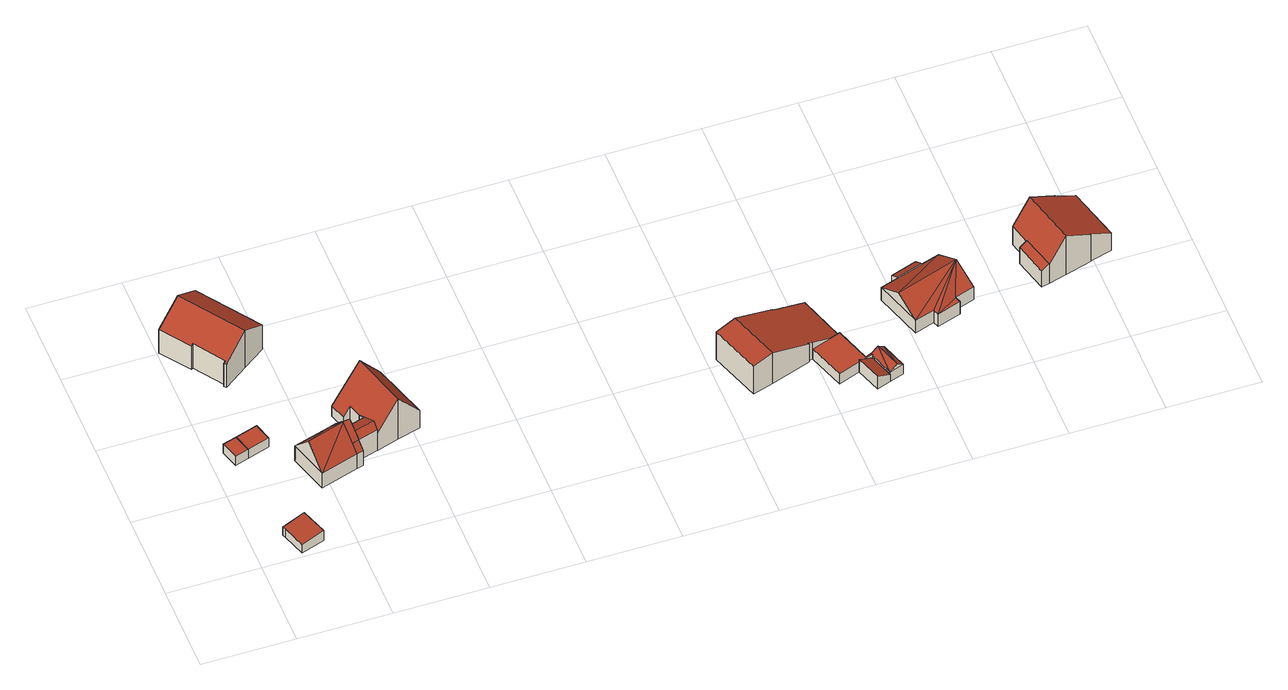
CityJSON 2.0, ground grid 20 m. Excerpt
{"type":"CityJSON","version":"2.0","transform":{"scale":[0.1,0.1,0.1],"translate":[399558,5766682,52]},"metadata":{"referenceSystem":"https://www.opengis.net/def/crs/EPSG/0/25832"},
"CityObjects":{
"building1":{"type":"Building","attributes":{"Gemeindeschluessel":"05566004","Geometrietyp2DReferenz":"3000","function":"31001_2460","roofType":"2100","measuredHeight":3},"geometry":[{"type":"Solid","lod":"2","boundaries":[[[[0,1,2,3]],[[4,5,1,0]],[[6,7,5,4]],[[8,9,7,6]],[[3,2,9,8]],[[6,4,0,3,8]],[[1,5,7,9,2]]]],"semantics":{"surfaces":[{"type":"WallSurface"},{"type":"RoofSurface"},{"type":"GroundSurface"}],"values":[[0,0,0,0,0,1,2]]}}]},
"building2":{"type":"Building","attributes":{"Gemeindeschluessel":"05566004","Geometrietyp2DReferenz":"3000","function":"31001_1310","roofType":"1000","measuredHeight":2.63},"geometry":[{"type":"Solid","lod":"2","boundaries":[[[[10,11,12,13]],[[14,15,11,10]],[[16,17,15,14]],[[13,12,17,16]],[[14,10,13,16]],[[11,15,17,12]]]],"semantics":{"surfaces":[{"type":"WallSurface"},{"type":"RoofSurface"},{"type":"GroundSurface"}],"values":[[0,0,0,0,1,2]]}}]},
"building3":{"type":"Building","attributes":{"Gemeindeschluessel":"05566004","Geometrietyp2DReferenz":"3000","function":"51009_1611","roofType":"1000","measuredHeight":2.63},"geometry":[{"type":"Solid","lod":"2","boundaries":[[[[18,19,11,10]],[[20,21,19,18]],[[14,15,21,20]],[[10,11,15,14]],[[20,18,10,14]],[[19,21,15,11]]]],"semantics":{"surfaces":[{"type":"WallSurface"},{"type":"RoofSurface"},{"type":"GroundSurface"}],"values":[[0,0,0,0,1,2]]}}]},
"building4":{"type":"Building","attributes":{"Gemeindeschluessel":"05566004","Geometrietyp2DReferenz":"3000","function":"31001_1000","roofType":"3100","measuredHeight":10.78},"address":[{"country":"Germany","locality":"Altenberge","thoroughfareNumber":"51","thoroughfareName":"Hansell"}],"geometry":[{"type":"Solid","lod":"2","boundaries":[[[[22,23,24,25]],[[26,27,23,22]],[[28,29,27,26]],[[30,31,29,28]],[[32,33,31,30]],[[34,35,33,32]],[[36,37,35,34]],[[38,39,37,36]],[[40,41,39,38]],[[42,43,41,40]],[[25,24,43,42]],[[36,34,32,30,38]],[[28,26,22,25,42,40,38,30]],[[23,27,29,31,33,35,37,39,41,43,24]]]],"semantics":{"surfaces":[{"type":"WallSurface"},{"type":"RoofSurface"},{"type":"GroundSurface"}],"values":[[0,0,0,0,0,0,0,0,0,0,0,1,1,2]]}}]},
"building5":{"type":"Building","attributes":{"Gemeindeschluessel":"05566004","Geometrietyp2DReferenz":"3000","function":"31001_1000"},"address":[{"country":"Germany","locality":"Altenberge","thoroughfareNumber":"52","thoroughfareName":"Hansell"}],"children":["building5-1","building5-2","building5-3","building5-4","building5-5"]},
"building5-1":{"type":"BuildingPart","attributes":{"roofType":"2100","measuredHeight":6},"parents":["building5"],"geometry":[{"type":"Solid","lod":"2","boundaries":[[[[44,45,46,47,48]],[[49,50,45,44]],[[49,44,48,51]],[[45,50,52,46]],[[50,49,53,52]],[[49,51,54,53]],[[54,51,48,47]],[[46,52,53,54,47]]]],"semantics":{"surfaces":[{"type":"WallSurface"},{"type":"RoofSurface"},{"type":"GroundSurface"},{"type":"ClosureSurface"}],"values":[[0,0,1,2,3,3,0,3]]}}]},
"building5-2":{"type":"BuildingPart","attributes":{"roofType":"3100","measuredHeight":9.56},"parents":["building5"],"geometry":[{"type":"Solid","lod":"2","boundaries":[[[[55,56,57,58]],[[58,59,60,55]],[[47,61,60,59,62,54]],[[56,63,64,46,52,57]],[[56,55,65,63]],[[63,65,66,64]],[[64,66,47,46]],[[46,47,54,53,52]],[[53,58,57,52]],[[53,54,58]],[[61,67,68,65,55,60]],[[67,66,65,68]],[[67,61,47,66]],[[59,58,59,62]],[[62,59,58,54]]]],"semantics":{"surfaces":[{"type":"WallSurface"},{"type":"RoofSurface"},{"type":"GroundSurface"},{"type":"ClosureSurface"}],"values":[[0,1,1,2,0,3,3,3,3,3,0,3,3,0,3]]}}]},
"building5-3":{"type":"BuildingPart","attributes":{"roofType":"3100","measuredHeight":11.66},"parents":["building5"],"geometry":[{"type":"Solid","lod":"2","boundaries":[[[[69,70,71,72]],[[73,74,70,69]],[[75,76,74,73]],[[77,78,76,75]],[[79,80,78,77]],[[81,82,80,79]],[[83,84,82,81]],[[85,86,84,83]],[[87,88,86,85]],[[81,79,77,83]],[[75,73,69,72,89,87,85,83,77]],[[70,74,76,78,80,82,84,86,88,90,71]],[[90,89,72,71]],[[88,87,89,90]]]],"semantics":{"surfaces":[{"type":"WallSurface"},{"type":"RoofSurface"},{"type":"GroundSurface"},{"type":"ClosureSurface"}],"values":[[0,0,0,0,0,0,0,0,0,1,1,2,3,3]]}}]},
"building5-4":{"type":"BuildingPart","attributes":{"roofType":"3100","measuredHeight":7.48},"parents":["building5"],"geometry":[{"type":"Solid","lod":"2","boundaries":[[[[91,92,63,65,68]],[[93,94,92,91]],[[95,72,71,94,93]],[[47,46,88,87,96]],[[95,93,91,68,67,97]],[[61,47,96,97,67]],[[63,92,94,71,90,88,46,64]],[[63,64,66,65]],[[65,66,67,68]],[[72,95,97,89]],[[71,72,89,90]],[[87,89,97,96]],[[89,87,88,90]],[[47,66,64,46]],[[47,61,67,66]]]],"semantics":{"surfaces":[{"type":"WallSurface"},{"type":"RoofSurface"},{"type":"GroundSurface"},{"type":"ClosureSurface"}],"values":[[0,0,0,0,1,1,2,3,3,0,3,0,3,3,3]]}}]},
"building5-5":{"type":"BuildingPart","attributes":{"roofType":"3100","measuredHeight":9.54},"parents":["building5"],"geometry":[{"type":"Solid","lod":"2","boundaries":[[[[58,57,98,99]],[[100,101,50,49]],[[99,98,101,100]],[[100,102,99]],[[102,59,58]],[[58,99,102]],[[59,102,100]],[[100,49,51,62,59]],[[57,52,50,101,98]],[[50,52,53,49]],[[57,58,53,52]],[[51,54,62]],[[49,53,54,51]],[[54,53,58]],[[62,54,58,59]]]],"semantics":{"surfaces":[{"type":"WallSurface"},{"type":"RoofSurface"},{"type":"GroundSurface"},{"type":"ClosureSurface"}],"values":[[0,0,0,0,1,1,1,1,2,3,3,0,3,3,3]]}}]},
"building6":{"type":"Building","attributes":{"Gemeindeschluessel":"05566004","Geometrietyp2DReferenz":"3000","function":"31001_1000","roofType":"3100","measuredHeight":8.84},"address":[{"country":"Germany","locality":"Altenberge","thoroughfareNumber":"12","thoroughfareName":"Hansell"}],"geometry":[{"type":"Solid","lod":"2","boundaries":[[[[103,104,105,106]],[[107,108,104,103]],[[109,110,108,107]],[[111,112,110,109]],[[113,114,112,111]],[[115,116,114,113]],[[117,118,116,115]],[[119,120,118,117]],[[121,122,120,119]],[[123,124,122,121]],[[106,105,124,123]],[[117,115,113,119]],[[111,109,107,103,106,123,121,119,113]],[[104,108,110,112,114,116,118,120,122,124,105]]]],"semantics":{"surfaces":[{"type":"WallSurface"},{"type":"RoofSurface"},{"type":"GroundSurface"}],"values":[[0,0,0,0,0,0,0,0,0,0,0,1,1,2]]}}]},
"building7":{"type":"Building","attributes":{"Gemeindeschluessel":"05566004","Geometrietyp2DReferenz":"3000","function":"51009_1610"},"children":["building7-1","building7-2"]},
"building7-1":{"type":"BuildingPart","attributes":{"roofType":"2100","measuredHeight":3.57},"parents":["building7"],"geometry":[{"type":"Solid","lod":"2","boundaries":[[[[125,126,127,128]],[[129,130,126,125]],[[131,132,133,130,129]],[[125,128,134,131,129]],[[127,126,130,133]],[[132,131,134]],[[127,133,132,134,128]]]],"semantics":{"surfaces":[{"type":"WallSurface"},{"type":"RoofSurface"},{"type":"GroundSurface"},{"type":"ClosureSurface"}],"values":[[0,0,0,1,2,0,3]]}}]},
"building7-2":{"type":"BuildingPart","attributes":{"roofType":"1000","measuredHeight":2.9},"parents":["building7"],"geometry":[{"type":"Solid","lod":"2","boundaries":[[[[135,136,133,132]],[[137,108,136,135]],[[138,104,108,137]],[[139,140,104,138]],[[141,142,140,139]],[[143,128,127,142,141]],[[141,139,138,137,135,132,134,143]],[[136,108,104,140,142,127,133]],[[128,143,134]],[[127,128,134,132,133]]]],"semantics":{"surfaces":[{"type":"WallSurface"},{"type":"RoofSurface"},{"type":"GroundSurface"},{"type":"ClosureSurface"}],"values":[[0,0,0,0,0,0,1,2,0,3]]}}]},
"building8":{"type":"Building","attributes":{"Gemeindeschluessel":"05566004","Geometrietyp2DReferenz":"3000","function":"31001_2460","roofType":"5000","measuredHeight":4.07},"geometry":[{"type":"Solid","lod":"2","boundaries":[[[[144,145,146,147]],[[148,126,145,144]],[[149,142,126,148]],[[147,146,142,149]],[[150,151,148]],[[149,148,151]],[[144,147,150]],[[151,150,147]],[[150,148,144]],[[151,147,149]],[[145,126,142,146]]]],"semantics":{"surfaces":[{"type":"WallSurface"},{"type":"RoofSurface"},{"type":"GroundSurface"}],"values":[[0,0,0,0,1,1,1,1,0,0,2]]}}]},
"building9":{"type":"Building","attributes":{"Gemeindeschluessel":"05566004","Geometrietyp2DReferenz":"3000","function":"51009_1610","roofType":"2100","measuredHeight":3.71},"geometry":[{"type":"Solid","lod":"2","boundaries":[[[[152,153,154,155]],[[156,157,153,152]],[[158,159,157,156]],[[155,154,159,158]],[[156,152,155,158]],[[153,157,159,154]]]],"semantics":{"surfaces":[{"type":"WallSurface"},{"type":"RoofSurface"},{"type":"GroundSurface"}],"values":[[0,0,0,0,1,2]]}}]},
"building10":{"type":"Building","attributes":{"name":"Pfarrheim","Gemeindeschluessel":"05566004","Geometrietyp2DReferenz":"3000","function":"31001_3044","roofType":"5000","measuredHeight":6.85},"address":[{"country":"Germany","locality":"Altenberge","thoroughfareNumber":"11a","thoroughfareName":"Hansell"}],"geometry":[{"type":"Solid","lod":"2","boundaries":[[[[160,154,161,162]],[[163,159,154,160]],[[164,165,159,163]],[[166,167,165,164]],[[168,169,167,166]],[[170,171,169,168]],[[172,173,171,170]],[[174,175,173,172]],[[176,177,175,174]],[[162,161,177,176]],[[178,179,164]],[[164,163,160,162,178]],[[168,166,179]],[[172,168,179]],[[174,172,179]],[[176,174,179]],[[179,178,176]],[[168,172,170]],[[178,162,176]],[[179,166,164]],[[154,159,165,167,169,171,173,175,177,161]]]],"semantics":{"surfaces":[{"type":"WallSurface"},{"type":"RoofSurface"},{"type":"GroundSurface"}],"values":[[0,0,0,0,0,0,0,0,0,0,1,1,1,1,1,1,1,1,0,0,2]]}}]},
"building11":{"type":"Building","attributes":{"Gemeindeschluessel":"05566004","Geometrietyp2DReferenz":"3000","function":"31001_1000"},"address":[{"country":"Germany","locality":"Altenberge","thoroughfareNumber":"11","thoroughfareName":"Hansell"}],"children":["building11-1","building11-2"]},
"building11-1":{"type":"BuildingPart","attributes":{"roofType":"2100","measuredHeight":5.55},"parents":["building11"],"geometry":[{"type":"Solid","lod":"2","boundaries":[[[[180,181,182,183,184]],[[185,186,181,180]],[[187,188,189,186,185]],[[185,180,184,187]],[[181,186,189,182]],[[188,187,184,183]],[[182,189,188,183]]]],"semantics":{"surfaces":[{"type":"WallSurface"},{"type":"RoofSurface"},{"type":"GroundSurface"},{"type":"ClosureSurface"}],"values":[[0,0,0,1,2,0,3]]}}]},
"building11-2":{"type":"BuildingPart","attributes":{"roofType":"3100","measuredHeight":11.03},"parents":["building11"],"geometry":[{"type":"Solid","lod":"2","boundaries":[[[[190,191,192,193]],[[194,195,191,190]],[[196,197,195,194]],[[198,199,197,196]],[[200,201,199,198]],[[202,203,201,200]],[[204,205,203,202]],[[206,207,205,204]],[[183,182,207,206]],[[193,192,189,188]],[[204,202,200,198,196,194,190,206]],[[193,188,183,206,190]],[[191,195,197,199,201,203,205,207,182,189,192]],[[182,183,188,189]]]],"semantics":{"surfaces":[{"type":"WallSurface"},{"type":"RoofSurface"},{"type":"GroundSurface"},{"type":"ClosureSurface"}],"values":[[0,0,0,0,0,0,0,0,0,0,1,1,2,3]]}}]}
},
"vertices":[
[116,79,39],[116,79,9],[66,62,9],[66,62,32],[136,21,39],[136,21,9],[86,5,32],[86,5,9],[69,54,32],[69,54,9],
[60,314,35],[60,314,9],[30,305,9],[30,305,35],[71,275,35],[71,275,9],[42,266,35],[42,266,9],
[108,329,35],[108,329,9],[119,290,35],[119,290,9],
[51,536,80],[51,536,10],[95,472,10],[95,472,80],[47,533,77],[47,533,10],[2,596,77],[2,596,10],[55,633,118],[55,633,10],[59,636,115],[59,636,10],[103,667,80],[103,667,10],[195,536,80],[195,536,10],[147,502,118],[147,502,10],[95,465,77],[95,465,10],[91,469,77],[91,469,10],
[276,182,51],[276,182,9],[272,197,9],[272,197,68],[272,197,69],[262,178,51],[262,178,9],[258,192,69],[258,192,9],[258,192,51],[258,192,68],
[250,268,51],[250,268,9],[236,264,9],[236,264,51],[249,221,104],[263,225,104],[271,201,73],[254,206,86],[260,237,9],[268,209,9],[260,237,58],[268,209,65],[268,209,83],[260,237,68],
[289,294,59],[289,294,9],[298,265,9],[298,265,59],[274,289,38],[274,289,9],[263,326,38],[263,326,9],[327,345,125],[327,345,9],[375,360,59],[375,360,9],[413,238,59],[413,238,9],[364,224,125],[364,224,9],[316,209,59],[316,209,9],[315,210,59],[315,210,9],[312,222,59],[312,222,9],
[301,250,68],[301,250,9],[297,264,61],[297,264,9],[298,265,61],[315,210,68],[312,222,83],
[155,239,9],[155,239,51],[181,153,51],[181,153,9],[168,196,104],
[1260,175,25],[1260,175,5],[1226,281,5],[1226,281,25],[1196,153,52],[1196,153,5],[1186,150,57],[1186,150,5],[1187,147,57],[1187,147,5],[1101,118,93],[1101,118,5],[1057,104,85],[1057,104,5],[1019,215,85],[1019,215,5],[1064,230,93],[1064,230,5],[1150,258,57],[1150,258,5],[1151,256,57],[1151,256,5],
[1318,45,25],[1318,45,5],[1301,99,5],[1301,99,25],[1288,35,41],[1288,35,5],[1270,89,41],[1270,89,34],[1270,89,5],[1283,93,34],
[1223,73,34],[1223,73,5],[1196,153,34],[1260,175,34],[1286,98,34],[1286,98,5],[1299,103,34],[1299,103,5],[1301,99,34],
[1349,55,32],[1349,55,5],[1330,113,5],[1330,113,32],[1318,45,32],[1299,103,32],[1334,50,45],[1315,107,45],
[1408,287,29],[1408,287,4],[1414,268,4],[1414,268,41],[1465,306,29],[1465,306,4],[1471,287,41],[1471,287,4],
[1414,268,39],[1375,255,4],[1375,255,39],[1471,287,39],[1510,299,39],[1510,299,4],[1545,195,39],[1545,195,4],[1503,181,39],[1503,181,4],[1507,168,39],[1507,168,4],[1456,151,39],[1456,151,4],[1451,164,39],[1451,164,4],[1409,150,39],[1409,150,4],[1392,202,72],[1528,247,72],
[1681,182,48],[1681,182,3],[1698,186,3],[1698,186,54],[1698,186,59],[1662,255,48],[1662,255,3],[1678,259,59],[1678,259,54],[1678,259,3],
[1705,318,113],[1705,318,3],[1666,307,3],[1666,307,54],[1763,333,81],[1763,333,3],[1763,331,81],[1763,331,3],[1810,343,54],[1810,343,3],[1841,226,54],[1841,226,3],[1794,214,81],[1794,214,3],[1794,212,81],[1794,212,3],[1737,197,113],[1737,197,3]
]}
